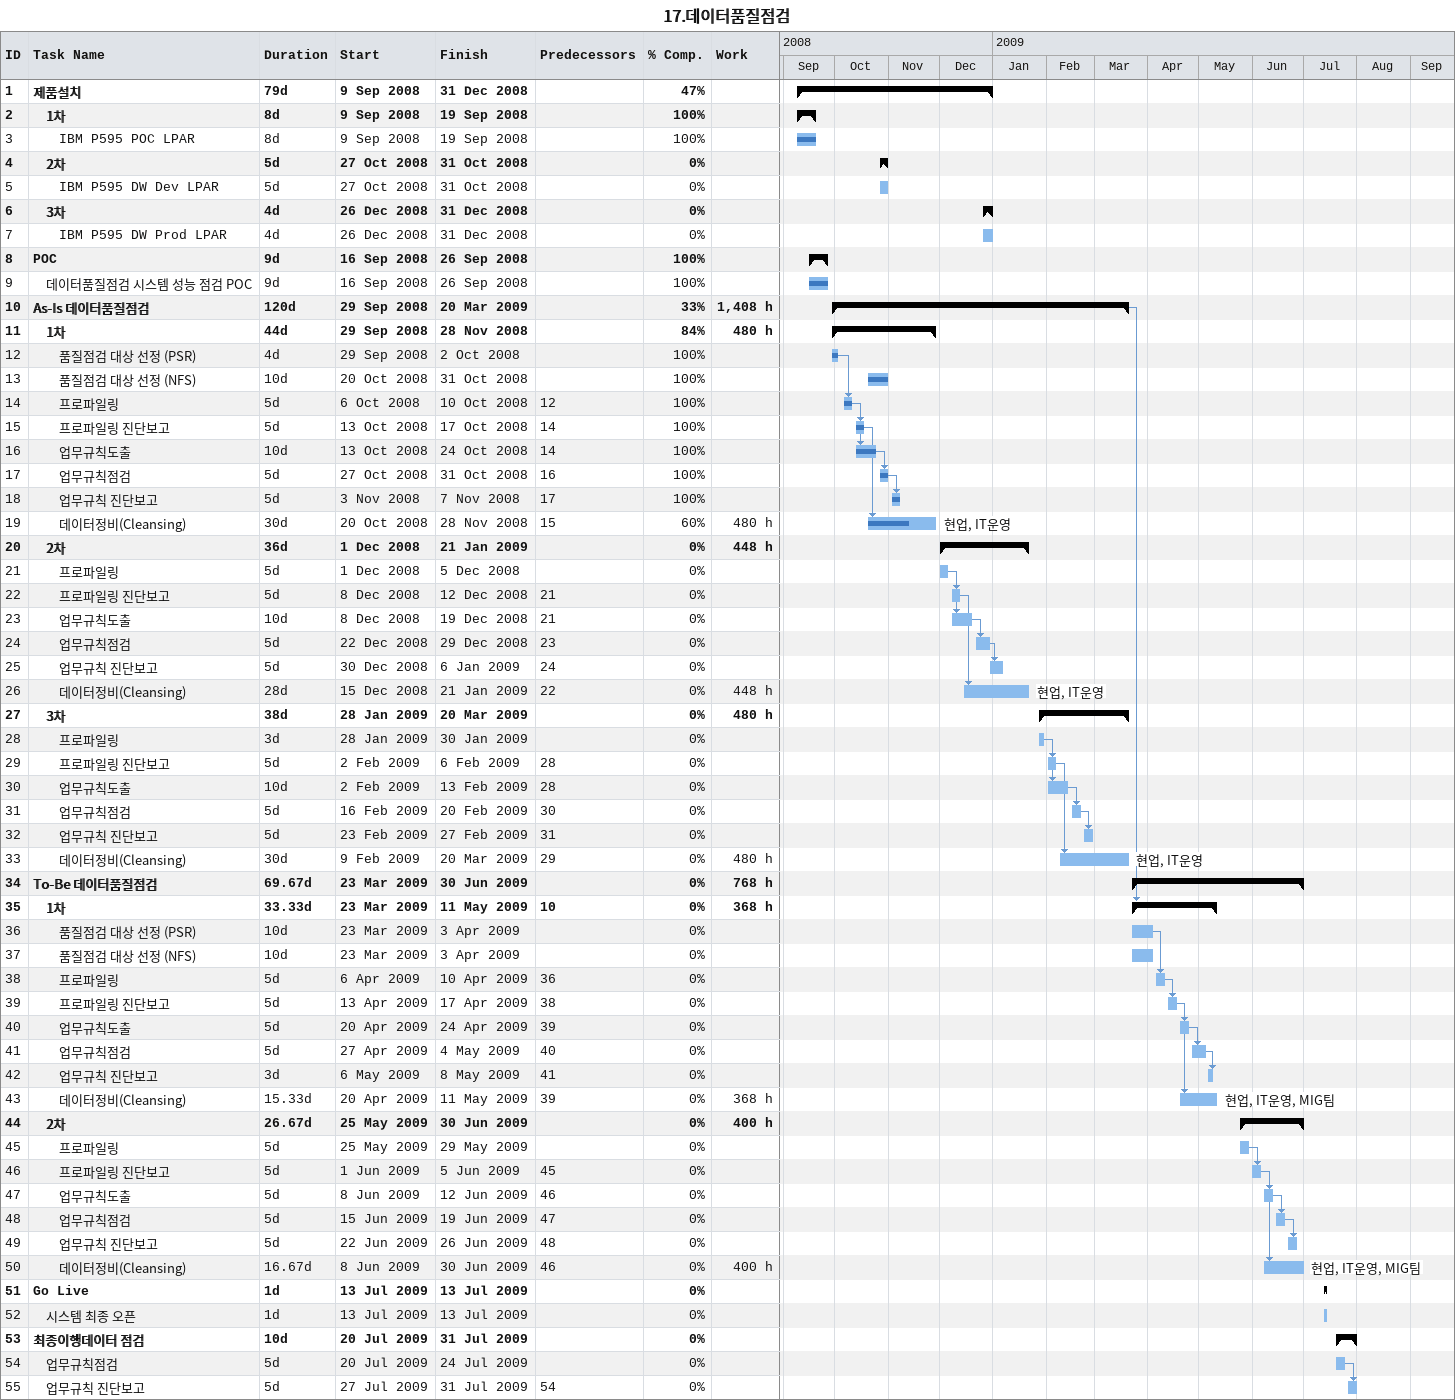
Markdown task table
17.데이터품질점검

| ID | Level | Task | Duration | Start | Finish | Predecessors | Resources | % complete | Work (h) |
|---|---|---|---|---|---|---|---|---|---|
| 1 | 1 | **제품설치** | 79d | 2008-09-09 | 2008-12-31 |  |  | 47 |  |
| 2 | 2 | **1차** | 8d | 2008-09-09 | 2008-09-19 |  |  | 100 |  |
| 3 | 3 | IBM P595 POC LPAR | 8d | 2008-09-09 | 2008-09-19 |  |  | 100 |  |
| 4 | 2 | **2차** | 5d | 2008-10-27 | 2008-10-31 |  |  | 0 |  |
| 5 | 3 | IBM P595 DW Dev LPAR | 5d | 2008-10-27 | 2008-10-31 |  |  | 0 |  |
| 6 | 2 | **3차** | 4d | 2008-12-26 | 2008-12-31 |  |  | 0 |  |
| 7 | 3 | IBM P595 DW Prod LPAR | 4d | 2008-12-26 | 2008-12-31 |  |  | 0 |  |
| 8 | 1 | **POC** | 9d | 2008-09-16 | 2008-09-26 |  |  | 100 |  |
| 9 | 2 | 데이터품질점검 시스템 성능 점검 POC | 9d | 2008-09-16 | 2008-09-26 |  |  | 100 |  |
| 10 | 1 | **As-Is 데이터품질점검** | 120d | 2008-09-29 | 2009-03-20 |  |  | 33 | 1408 |
| 11 | 2 | **1차** | 44d | 2008-09-29 | 2008-11-28 |  |  | 84 | 480 |
| 12 | 3 | 품질점검 대상 선정 (PSR) | 4d | 2008-09-29 | 2008-10-02 |  |  | 100 |  |
| 13 | 3 | 품질점검 대상 선정 (NFS) | 10d | 2008-10-20 | 2008-10-31 |  |  | 100 |  |
| 14 | 3 | 프로파일링 | 5d | 2008-10-06 | 2008-10-10 | 12 |  | 100 |  |
| 15 | 3 | 프로파일링 진단보고 | 5d | 2008-10-13 | 2008-10-17 | 14 |  | 100 |  |
| 16 | 3 | 업무규칙도출 | 10d | 2008-10-13 | 2008-10-24 | 14 |  | 100 |  |
| 17 | 3 | 업무규칙점검 | 5d | 2008-10-27 | 2008-10-31 | 16 |  | 100 |  |
| 18 | 3 | 업무규칙 진단보고 | 5d | 2008-11-03 | 2008-11-07 | 17 |  | 100 |  |
| 19 | 3 | 데이터정비(Cleansing) | 30d | 2008-10-20 | 2008-11-28 | 15 | 현업, IT운영 | 60 | 480 |
| 20 | 2 | **2차** | 36d | 2008-12-01 | 2009-01-21 |  |  | 0 | 448 |
| 21 | 3 | 프로파일링 | 5d | 2008-12-01 | 2008-12-05 |  |  | 0 |  |
| 22 | 3 | 프로파일링 진단보고 | 5d | 2008-12-08 | 2008-12-12 | 21 |  | 0 |  |
| 23 | 3 | 업무규칙도출 | 10d | 2008-12-08 | 2008-12-19 | 21 |  | 0 |  |
| 24 | 3 | 업무규칙점검 | 5d | 2008-12-22 | 2008-12-29 | 23 |  | 0 |  |
| 25 | 3 | 업무규칙 진단보고 | 5d | 2008-12-30 | 2009-01-06 | 24 |  | 0 |  |
| 26 | 3 | 데이터정비(Cleansing) | 28d | 2008-12-15 | 2009-01-21 | 22 | 현업, IT운영 | 0 | 448 |
| 27 | 2 | **3차** | 38d | 2009-01-28 | 2009-03-20 |  |  | 0 | 480 |
| 28 | 3 | 프로파일링 | 3d | 2009-01-28 | 2009-01-30 |  |  | 0 |  |
| 29 | 3 | 프로파일링 진단보고 | 5d | 2009-02-02 | 2009-02-06 | 28 |  | 0 |  |
| 30 | 3 | 업무규칙도출 | 10d | 2009-02-02 | 2009-02-13 | 28 |  | 0 |  |
| 31 | 3 | 업무규칙점검 | 5d | 2009-02-16 | 2009-02-20 | 30 |  | 0 |  |
| 32 | 3 | 업무규칙 진단보고 | 5d | 2009-02-23 | 2009-02-27 | 31 |  | 0 |  |
| 33 | 3 | 데이터정비(Cleansing) | 30d | 2009-02-09 | 2009-03-20 | 29 | 현업, IT운영 | 0 | 480 |
| 34 | 1 | **To-Be 데이터품질점검** | 69.67d | 2009-03-23 | 2009-06-30 |  |  | 0 | 768 |
| 35 | 2 | **1차** | 33.33d | 2009-03-23 | 2009-05-11 | 10 |  | 0 | 368 |
| 36 | 3 | 품질점검 대상 선정 (PSR) | 10d | 2009-03-23 | 2009-04-03 |  |  | 0 |  |
| 37 | 3 | 품질점검 대상 선정 (NFS) | 10d | 2009-03-23 | 2009-04-03 |  |  | 0 |  |
| 38 | 3 | 프로파일링 | 5d | 2009-04-06 | 2009-04-10 | 36 |  | 0 |  |
| 39 | 3 | 프로파일링 진단보고 | 5d | 2009-04-13 | 2009-04-17 | 38 |  | 0 |  |
| 40 | 3 | 업무규칙도출 | 5d | 2009-04-20 | 2009-04-24 | 39 |  | 0 |  |
| 41 | 3 | 업무규칙점검 | 5d | 2009-04-27 | 2009-05-04 | 40 |  | 0 |  |
| 42 | 3 | 업무규칙 진단보고 | 3d | 2009-05-06 | 2009-05-08 | 41 |  | 0 |  |
| 43 | 3 | 데이터정비(Cleansing) | 15.33d | 2009-04-20 | 2009-05-11 | 39 | 현업, IT운영, MIG팀 | 0 | 368 |
| 44 | 2 | **2차** | 26.67d | 2009-05-25 | 2009-06-30 |  |  | 0 | 400 |
| 45 | 3 | 프로파일링 | 5d | 2009-05-25 | 2009-05-29 |  |  | 0 |  |
| 46 | 3 | 프로파일링 진단보고 | 5d | 2009-06-01 | 2009-06-05 | 45 |  | 0 |  |
| 47 | 3 | 업무규칙도출 | 5d | 2009-06-08 | 2009-06-12 | 46 |  | 0 |  |
| 48 | 3 | 업무규칙점검 | 5d | 2009-06-15 | 2009-06-19 | 47 |  | 0 |  |
| 49 | 3 | 업무규칙 진단보고 | 5d | 2009-06-22 | 2009-06-26 | 48 |  | 0 |  |
| 50 | 3 | 데이터정비(Cleansing) | 16.67d | 2009-06-08 | 2009-06-30 | 46 | 현업, IT운영, MIG팀 | 0 | 400 |
| 51 | 1 | **Go Live** | 1d | 2009-07-13 | 2009-07-13 |  |  | 0 |  |
| 52 | 2 | 시스템 최종 오픈 | 1d | 2009-07-13 | 2009-07-13 |  |  | 0 |  |
| 53 | 1 | **최종이행데이터 점검** | 10d | 2009-07-20 | 2009-07-31 |  |  | 0 |  |
| 54 | 2 | 업무규칙점검 | 5d | 2009-07-20 | 2009-07-24 |  |  | 0 |  |
| 55 | 2 | 업무규칙 진단보고 | 5d | 2009-07-27 | 2009-07-31 | 54 |  | 0 |  |
